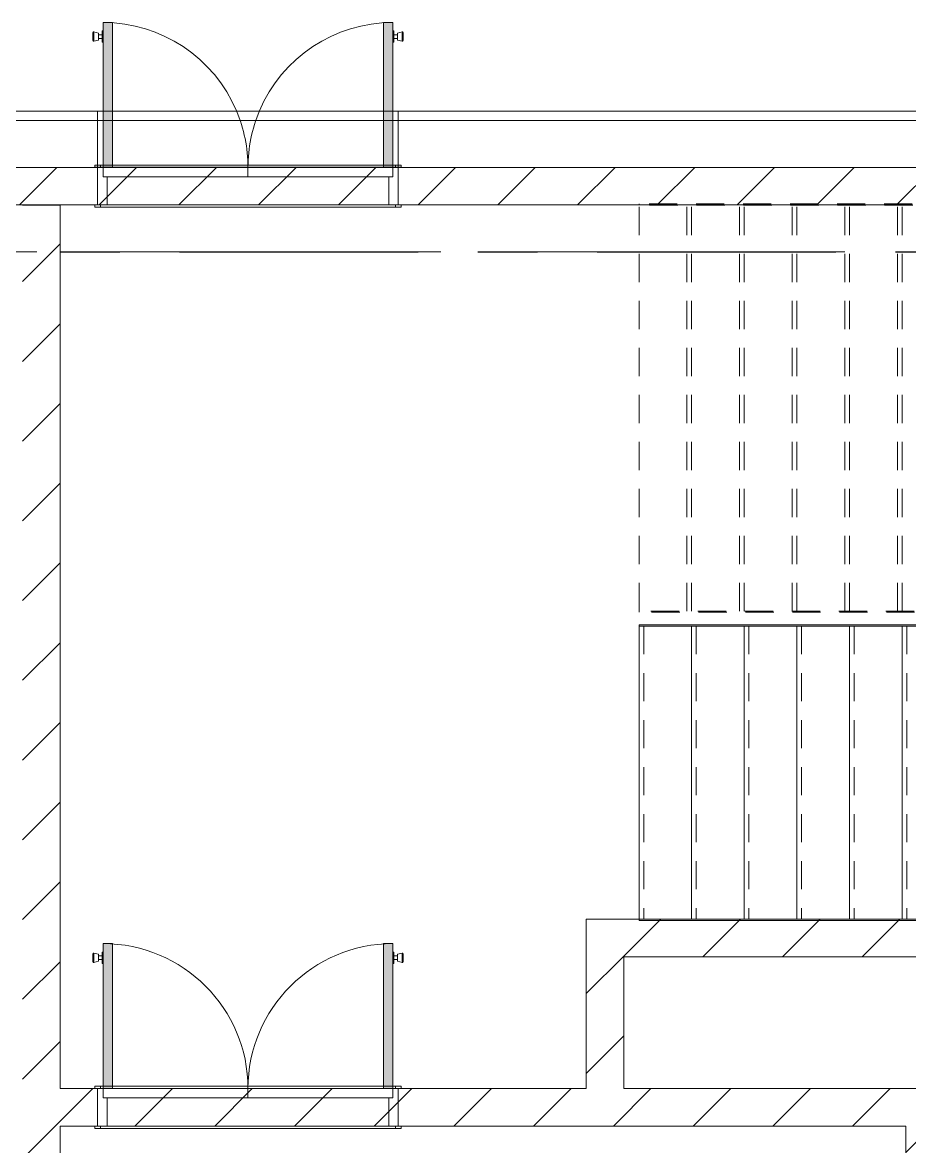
# Model space of a CAD drawing. Header units: millimetres. Extents: x -4000 to 187956, y -58990 to 162485.
# Drawn here: x 78350 to 83070, y 135691 to 141671 of the extents above; entities that cross this region are included whole.
import ezdxf

# ---------------------------------------------------------------- set-up
doc = ezdxf.new("R2010")
doc.units = ezdxf.units.MM
for name, pattern in [('Dash', [600, 300, -300]), ('Dash_2_', [635, 317.5, -317.5]), ('Grid Line', [2222.5, 1270, -317.5, 317.5, -317.5]), ('Grid Line 12_5mm', [2150, 1250, -300, 300, -300]), ('Overhead 1_5mm', [250, 150, -100])]:
    doc.linetypes.add(name, pattern=pattern)
for name, color, linetype, lineweight in [('A-DETL-GENF', 92, 'Continuous', 9), ('A-DOOR', 31, 'Continuous', 13), ('A-DOOR-FRAM', 31, 'Continuous', 13), ('A-DOOR-HDLN', 31, 'Dash_2_', 13), ('A-WALL', 113, 'Continuous', 13), ('A-WALL-PATT', 111, 'Continuous', 13), ('S-GRID', 1, 'Continuous', 30), ('S-STRS', 31, 'Continuous', 9), ('S-STRS-MBND', 31, 'Continuous', 9)]:
    doc.layers.add(name, color=color, linetype=linetype, lineweight=lineweight)
pattern_1 = [(45, (0, 0), (-212.13203, 212.13203), [])]

# ---------------------------------------------------------------- blocks, each defined once
blk = doc.blocks.new('dcc5a - 1600X2200-V721-FFS - TANG 1')
at = {"layer": 'A-DOOR', "lineweight": 15, "transparency": 33554534}
for points in [[(-313.2, 154.2), (-313.2, 924.7), (-363.2, 924.7), (-363.2, 154.2)], [(1177.8, 154.2), (1177.8, 924.7), (1127.8, 924.7), (1127.8, 154.2)]]:
    blk.add_hatch(color=256, dxfattribs=at).paths.add_polyline_path(points)
at = {"layer": 'A-DETL-GENF', "color": 250}
for p, q in [((-416.4, 874.7), (-418.2, 870.2)), ((-418.2, 870.2), (-418.2, 829.2)), ((-418.2, 829.2), (-418.2, 870.2)), ((-412.9, 874.7), (-416.4, 874.7)), ((-416.4, 874.7), (-416.4, 824.7)), ((-416.4, 824.7), (-416.4, 874.7)), ((-388.2, 868.3), (-412.9, 874.7)), ((-412.9, 874.7), (-412.9, 824.7)), ((-412.9, 824.7), (-412.9, 874.7)), ((-388.2, 868.3), (-388.2, 831.1)), ((-388.2, 831.1), (-388.2, 868.3)), ((-369.2, 859.7), (-388.2, 859.7)), ((-388.2, 859.7), (-388.2, 839.7)), ((-388.2, 839.7), (-388.2, 859.7)), ((-388.2, 839.7), (-369.2, 839.7)), ((-363.2, 879.7), (-369.2, 879.7)), ((-369.2, 879.7), (-369.2, 819.7)), ((-369.2, 819.7), (-369.2, 879.7)), ((-369.2, 839.7), (-369.2, 859.7)), ((-369.2, 859.7), (-369.2, 839.7)), ((-363.2, 879.7), (-363.2, 819.7)), ((-363.2, 819.7), (-363.2, 879.7)), ((1177.8, 879.7), (1177.8, 819.7)), ((1177.8, 819.7), (1177.8, 879.7)), ((1177.8, 879.7), (1183.8, 879.7)), ((1183.8, 879.7), (1183.8, 819.7)), ((1183.8, 819.7), (1183.8, 879.7)), ((1183.8, 839.7), (1183.8, 859.7)), ((1183.8, 859.7), (1183.8, 839.7)), ((1183.8, 859.7), (1202.8, 859.7)), ((1202.8, 839.7), (1183.8, 839.7)), ((1202.8, 868.3), (1227.5, 874.7)), ((1202.8, 868.3), (1202.8, 831.1)), ((1202.8, 831.1), (1202.8, 868.3)), ((1202.8, 859.7), (1202.8, 839.7)), ((1202.8, 839.7), (1202.8, 859.7)), ((1227.5, 874.7), (1231, 874.7)), ((1227.5, 874.7), (1227.5, 824.7)), ((1227.5, 824.7), (1227.5, 874.7)), ((1231, 874.7), (1232.8, 870.2)), ((1231, 874.7), (1231, 824.7)), ((1231, 824.7), (1231, 874.7)), ((1232.8, 870.2), (1232.8, 829.2)), ((1232.8, 829.2), (1232.8, 870.2)), ((-418.2, 829.2), (-416.4, 824.7)), ((-416.4, 824.7), (-412.9, 824.7)), ((-412.9, 824.7), (-388.2, 831.1)), ((-369.2, 819.7), (-363.2, 819.7)), ((1183.8, 819.7), (1177.8, 819.7)), ((1227.5, 824.7), (1202.8, 831.1)), ((1231, 824.7), (1227.5, 824.7)), ((1232.8, 829.2), (1231, 824.7))]:
    blk.add_line(p, q, dxfattribs=at)
at = {"layer": 'A-DOOR', "color": 5, "lineweight": 15}
for p, q in [((-363.2, 924.7), (-363.2, 453.7)), ((-313.2, 924.7), (-363.2, 924.7)), ((-363.2, 924.7), (-363.2, 453.7)), ((-313.2, 924.7), (-363.2, 924.7)), ((-313.2, 453.7), (-313.2, 924.7)), ((-313.2, 453.7), (-313.2, 924.7)), ((1127.8, 924.7), (1127.8, 453.7)), ((1177.8, 924.7), (1127.8, 924.7)), ((1127.8, 924.7), (1177.8, 924.7)), ((1127.8, 453.7), (1127.8, 924.7)), ((1177.8, 453.7), (1177.8, 924.7)), ((1177.8, 924.7), (1177.8, 453.7)), ((-407.7, -57.8), (-407.7, -45.8)), ((1222.3, -57.8), (-407.7, -57.8)), ((1222.3, -45.8), (1222.3, -57.8))]:
    blk.add_line(p, q, dxfattribs=at)
at = {"layer": 'A-DOOR', "color": 171, "lineweight": 15}
for p, q in [((-363.2, 453.7), (-363.2, 154.2)), ((-363.2, 453.7), (-363.2, 154.2)), ((-313.2, 154.2), (-313.2, 453.7)), ((-313.2, 154.2), (-313.2, 453.7)), ((1127.8, 453.7), (1127.8, 154.2)), ((1127.8, 154.2), (1127.8, 453.7)), ((1177.8, 154.2), (1177.8, 453.7)), ((1177.8, 453.7), (1177.8, 154.2)), ((-407.7, 154.2), (-407.7, 166.2)), ((-407.7, 166.2), (-363.2, 166.2)), ((-363.2, 154.2), (-407.7, 154.2)), ((-392.7, 153.7), (-392.7, -45.8)), ((-363.2, 166.2), (-313.2, 166.2)), ((-313.2, 154.2), (-363.2, 154.2)), ((-363.2, 154.2), (-313.2, 154.2)), ((-363.2, 154.2), (-313.2, 154.2)), ((-363.2, 154.2), (1177.8, 154.2)), ((-313.2, 166.2), (1127.8, 166.2)), ((1127.8, 154.2), (-313.2, 154.2)), ((1127.8, 166.2), (1177.8, 166.2)), ((1177.8, 154.2), (1127.8, 154.2)), ((1127.8, 154.2), (1177.8, 154.2)), ((1127.8, 154.2), (1177.8, 154.2)), ((1127.8, 154.2), (1177.8, 154.2)), ((1177.8, 166.2), (1222.3, 166.2)), ((1222.3, 154.2), (1177.8, 154.2)), ((1207.3, -45.8), (1207.3, 153.7)), ((1222.3, 166.2), (1222.3, 154.2)), ((-407.7, -57.8), (-407.7, -45.8)), ((-407.7, -45.8), (1222.3, -45.8)), ((-377.7, -57.8), (-407.7, -57.8)), ((-392.7, -45.8), (1207.3, -45.8)), ((-377.7, -45.8), (-377.7, -57.8)), ((-377.7, -45.8), (-377.7, -57.8)), ((-377.7, -57.8), (1192.3, -57.8)), ((1192.3, -57.8), (1192.3, -45.8)), ((1192.3, -57.8), (1192.3, -45.8)), ((1192.3, -57.8), (1222.3, -57.8)), ((1222.3, -57.8), (1222.3, -45.8))]:
    blk.add_line(p, q, dxfattribs=at)
at = {"layer": 'A-DOOR', "color": 161, "lineweight": 15}
for p, q in [((-407.7, 154.2), (-407.7, 166.2)), ((-407.7, 166.2), (-377.7, 166.2)), ((-392.7, 154.2), (-407.7, 154.2)), ((-377.7, 166.2), (-377.7, 154.2)), ((-377.7, 166.2), (-377.7, 154.2)), ((-363.2, 166.2), (-377.7, 166.2)), ((1127.8, 166.2), (-313.2, 166.2)), ((1192.3, 166.2), (1177.8, 166.2)), ((1222.3, 166.2), (1192.3, 166.2)), ((1192.3, 166.2), (1192.3, 154.2)), ((1192.3, 154.2), (1192.3, 166.2)), ((1207.3, 154.2), (1222.3, 154.2)), ((1222.3, 166.2), (1222.3, 154.2)), ((-407.7, -45.8), (-392.7, -45.8)), ((1222.3, -45.8), (1207.3, -45.8))]:
    blk.add_line(p, q, dxfattribs=at)
at = {"layer": 'A-DOOR', "color": 151, "lineweight": 15}
for p, q in [((-377.7, 154.2), (-392.7, 154.2)), ((-377.7, 154.2), (-363.2, 154.2)), ((-313.2, 166.2), (-363.2, 166.2)), ((-363.2, 154.2), (-313.2, 154.2)), ((-313.2, 154.2), (1127.8, 154.2)), ((1177.8, 166.2), (1127.8, 166.2)), ((1127.8, 154.2), (1177.8, 154.2)), ((1177.8, 154.2), (1192.3, 154.2)), ((1192.3, 154.2), (1207.3, 154.2)), ((-392.7, -45.8), (-377.7, -45.8)), ((1192.3, -45.8), (-377.7, -45.8)), ((1207.3, -45.8), (1192.3, -45.8))]:
    blk.add_line(p, q, dxfattribs=at)
at = {"layer": 'A-DOOR', "color": 5, "lineweight": 15}
for centre, start, end in [((-363.2, 154.2), 22.90862, 90), ((1177.8, 154.2), 90, 157.09138)]:
    blk.add_arc(centre, 770.5, start, end, dxfattribs=at)
at = {"layer": 'A-DOOR', "color": 171, "lineweight": 15}
for centre, start, end in [((-363.2, 154.2), 0, 22.90862), ((1177.8, 154.2), 157.09138, 180)]:
    blk.add_arc(centre, 770.5, start, end, dxfattribs=at)
at = {"layer": 'A-DOOR-FRAM', "color": 71, "lineweight": 15}
for p, q in [((-392.7, 154.2), (-363.2, 154.2)), ((-363.2, 154.2), (-313.2, 154.2)), ((-313.2, 154.2), (-362.7, 154.2)), ((1127.8, 154.2), (-313.2, 154.2)), ((1127.8, 154.2), (1177.8, 154.2)), ((1177.3, 154.2), (1127.8, 154.2)), ((1207.3, 154.2), (1177.8, 154.2)), ((-342.7, -45.8), (-392.7, -45.8)), ((-342.7, -45.8), (1157.3, -45.8)), ((1157.3, -45.8), (1207.3, -45.8))]:
    blk.add_line(p, q, dxfattribs=at)
at = {"layer": 'A-DOOR-FRAM', "color": 81, "lineweight": 15}
for p, q in [((-392.7, 154.2), (-363.2, 154.2)), ((-392.7, -45.8), (-392.7, 153.7)), ((-362.7, 153.7), (-362.7, 104.2)), ((-362.7, 153.7), (-362.7, 104.2)), ((-313.2, 154.2), (1127.8, 154.2)), ((1177.3, 104.2), (1177.3, 153.7)), ((1177.3, 104.2), (1177.3, 153.7)), ((1177.8, 154.2), (1207.3, 154.2)), ((1207.3, -45.8), (1207.3, 153.7)), ((-362.7, 104.2), (-342.7, 104.2)), ((-362.7, 104.2), (1177.3, 104.2)), ((-342.7, 104.2), (-342.7, -45.8)), ((-342.7, 104.2), (-342.7, -45.8)), ((1157.3, 104.2), (-342.7, 104.2)), ((1157.3, -45.8), (1157.3, 104.2)), ((1177.3, 104.2), (1157.3, 104.2)), ((1157.3, -45.8), (1157.3, 104.2)), ((1207.3, -45.8), (-392.7, -45.8))]:
    blk.add_line(p, q, dxfattribs=at)
at = {"layer": 'A-DOOR-FRAM', "color": 91, "lineweight": 15}
for p, q in [((-392.7, -45.8), (-392.7, 153.7)), ((1207.3, 153.7), (1207.3, -45.8))]:
    blk.add_line(p, q, dxfattribs=at)
at = {"layer": 'A-DOOR-HDLN', "color": 171, "linetype": 'Dash', "lineweight": 15}
for p, q in [((1177.8, 154.2), (-363.2, 154.2)), ((-363.2, 153.7), (-363.2, 104.2)), ((407.3, 104.2), (407.3, 153.7)), ((1177.8, 104.2), (1177.8, 153.7)), ((-363.2, 104.2), (1177.8, 104.2))]:
    blk.add_line(p, q, dxfattribs=at)
blk = doc.blocks.new('dcc5a - 1600X2200-V722-FFS - TANG 1')
at = {"layer": 'A-DOOR', "lineweight": 15, "transparency": 33554534}
for points in [[(-313.2, 154.2), (-313.2, 924.7), (-363.2, 924.7), (-363.2, 154.2)], [(1177.8, 154.2), (1177.8, 924.7), (1127.8, 924.7), (1127.8, 154.2)]]:
    blk.add_hatch(color=256, dxfattribs=at).paths.add_polyline_path(points)
at = {"layer": 'A-DETL-GENF', "color": 250}
for p, q in [((-416.4, 874.7), (-418.2, 870.2)), ((-418.2, 870.2), (-418.2, 829.2)), ((-418.2, 829.2), (-418.2, 870.2)), ((-412.9, 874.7), (-416.4, 874.7)), ((-416.4, 874.7), (-416.4, 824.7)), ((-416.4, 824.7), (-416.4, 874.7)), ((-388.2, 868.3), (-412.9, 874.7)), ((-412.9, 874.7), (-412.9, 824.7)), ((-412.9, 824.7), (-412.9, 874.7)), ((-388.2, 868.3), (-388.2, 831.1)), ((-388.2, 831.1), (-388.2, 868.3)), ((-369.2, 859.7), (-388.2, 859.7)), ((-388.2, 859.7), (-388.2, 839.7)), ((-388.2, 839.7), (-388.2, 859.7)), ((-388.2, 839.7), (-369.2, 839.7)), ((-363.2, 879.7), (-369.2, 879.7)), ((-369.2, 879.7), (-369.2, 819.7)), ((-369.2, 819.7), (-369.2, 879.7)), ((-369.2, 839.7), (-369.2, 859.7)), ((-369.2, 859.7), (-369.2, 839.7)), ((-363.2, 879.7), (-363.2, 819.7)), ((-363.2, 819.7), (-363.2, 879.7)), ((1177.8, 879.7), (1177.8, 819.7)), ((1177.8, 819.7), (1177.8, 879.7)), ((1177.8, 879.7), (1183.8, 879.7)), ((1183.8, 879.7), (1183.8, 819.7)), ((1183.8, 819.7), (1183.8, 879.7)), ((1183.8, 839.7), (1183.8, 859.7)), ((1183.8, 859.7), (1183.8, 839.7)), ((1183.8, 859.7), (1202.8, 859.7)), ((1202.8, 839.7), (1183.8, 839.7)), ((1202.8, 868.3), (1227.5, 874.7)), ((1202.8, 868.3), (1202.8, 831.1)), ((1202.8, 831.1), (1202.8, 868.3)), ((1202.8, 859.7), (1202.8, 839.7)), ((1202.8, 839.7), (1202.8, 859.7)), ((1227.5, 874.7), (1231, 874.7)), ((1227.5, 874.7), (1227.5, 824.7)), ((1227.5, 824.7), (1227.5, 874.7)), ((1231, 874.7), (1232.8, 870.2)), ((1231, 874.7), (1231, 824.7)), ((1231, 824.7), (1231, 874.7)), ((1232.8, 870.2), (1232.8, 829.2)), ((1232.8, 829.2), (1232.8, 870.2)), ((-418.2, 829.2), (-416.4, 824.7)), ((-416.4, 824.7), (-412.9, 824.7)), ((-412.9, 824.7), (-388.2, 831.1)), ((-369.2, 819.7), (-363.2, 819.7)), ((1183.8, 819.7), (1177.8, 819.7)), ((1227.5, 824.7), (1202.8, 831.1)), ((1231, 824.7), (1227.5, 824.7)), ((1232.8, 829.2), (1231, 824.7))]:
    blk.add_line(p, q, dxfattribs=at)
at = {"layer": 'A-DOOR', "color": 5, "lineweight": 15}
for p, q in [((-363.2, 924.7), (-363.2, 154.2)), ((-313.2, 924.7), (-363.2, 924.7)), ((-363.2, 924.7), (-363.2, 154.2)), ((-313.2, 924.7), (-363.2, 924.7)), ((-313.2, 154.2), (-313.2, 924.7)), ((-313.2, 154.2), (-313.2, 924.7)), ((1127.8, 924.7), (1127.8, 154.2)), ((1177.8, 924.7), (1127.8, 924.7)), ((1127.8, 924.7), (1177.8, 924.7)), ((1127.8, 154.2), (1127.8, 924.7)), ((1177.8, 154.2), (1177.8, 924.7)), ((1177.8, 924.7), (1177.8, 154.2)), ((-407.7, 154.2), (-407.7, 166.2)), ((-407.7, 166.2), (-363.2, 166.2)), ((-313.2, 166.2), (1127.8, 166.2)), ((1177.8, 166.2), (1222.3, 166.2)), ((1222.3, 166.2), (1222.3, 154.2)), ((-407.7, -57.8), (-407.7, -45.8)), ((1222.3, -57.8), (-407.7, -57.8)), ((1222.3, -45.8), (1222.3, -57.8))]:
    blk.add_line(p, q, dxfattribs=at)
at = {"layer": 'A-DOOR', "color": 171, "lineweight": 15}
for p, q in [((-407.7, 154.2), (-407.7, 166.2)), ((-407.7, 166.2), (-377.7, 166.2)), ((-363.2, 154.2), (-407.7, 154.2)), ((-392.7, 154.2), (-392.7, -45.8)), ((-377.7, 166.2), (-377.7, 154.2)), ((-377.7, 166.2), (-377.7, 154.2)), ((-363.2, 166.2), (-377.7, 166.2)), ((-313.2, 154.2), (-363.2, 154.2)), ((-363.2, 154.2), (-313.2, 154.2)), ((-363.2, 154.2), (-313.2, 154.2)), ((-363.2, 154.2), (1177.8, 154.2)), ((1127.8, 166.2), (-313.2, 166.2)), ((1127.8, 154.2), (-313.2, 154.2)), ((1177.8, 154.2), (1127.8, 154.2)), ((1127.8, 154.2), (1177.8, 154.2)), ((1127.8, 154.2), (1177.8, 154.2)), ((1127.8, 154.2), (1177.8, 154.2)), ((1192.3, 166.2), (1177.8, 166.2)), ((1222.3, 154.2), (1177.8, 154.2)), ((1222.3, 166.2), (1192.3, 166.2)), ((1192.3, 166.2), (1192.3, 154.2)), ((1192.3, 154.2), (1192.3, 166.2)), ((1207.3, -45.8), (1207.3, 154.2)), ((1222.3, 166.2), (1222.3, 154.2)), ((-407.7, -57.8), (-407.7, -45.8)), ((-407.7, -45.8), (1222.3, -45.8)), ((-377.7, -57.8), (-407.7, -57.8)), ((-392.7, -45.8), (1207.3, -45.8)), ((-377.7, -45.8), (-377.7, -57.8)), ((-377.7, -45.8), (-377.7, -57.8)), ((-377.7, -57.8), (1192.3, -57.8)), ((1192.3, -57.8), (1192.3, -45.8)), ((1192.3, -57.8), (1192.3, -45.8)), ((1192.3, -57.8), (1222.3, -57.8)), ((1222.3, -57.8), (1222.3, -45.8))]:
    blk.add_line(p, q, dxfattribs=at)
at = {"layer": 'A-DOOR', "color": 161, "lineweight": 15}
for p, q in [((-392.7, 154.2), (-407.7, 154.2)), ((-313.2, 166.2), (-363.2, 166.2)), ((1177.8, 166.2), (1127.8, 166.2)), ((1207.3, 154.2), (1222.3, 154.2)), ((-407.7, -45.8), (-392.7, -45.8)), ((1222.3, -45.8), (1207.3, -45.8))]:
    blk.add_line(p, q, dxfattribs=at)
at = {"layer": 'A-DOOR', "color": 151, "lineweight": 15}
for p, q in [((-377.7, 154.2), (-392.7, 154.2)), ((-377.7, 154.2), (-363.2, 154.2)), ((-363.2, 154.2), (-313.2, 154.2)), ((-313.2, 154.2), (1127.8, 154.2)), ((1127.8, 154.2), (1177.8, 154.2)), ((1177.8, 154.2), (1192.3, 154.2)), ((1192.3, 154.2), (1207.3, 154.2)), ((-392.7, -45.8), (-377.7, -45.8)), ((1192.3, -45.8), (-377.7, -45.8)), ((1207.3, -45.8), (1192.3, -45.8))]:
    blk.add_line(p, q, dxfattribs=at)
at = {"layer": 'A-DOOR', "color": 173, "lineweight": 15}
for p, q in [((-363.2, 166.2), (-313.2, 166.2)), ((1127.8, 166.2), (1177.8, 166.2))]:
    blk.add_line(p, q, dxfattribs=at)
at = {"layer": 'A-DOOR', "color": 5, "lineweight": 15}
for centre, start, end in [((-363.2, 154.2), 0, 90), ((1177.8, 154.2), 90, 180)]:
    blk.add_arc(centre, 770.5, start, end, dxfattribs=at)
at = {"layer": 'A-DOOR-FRAM', "color": 81, "lineweight": 15}
for p, q in [((-392.7, -45.8), (-392.7, 154.2)), ((-392.7, 154.2), (-363.2, 154.2)), ((-362.7, 154.2), (-362.7, 104.2)), ((-362.7, 154.2), (-362.7, 104.2)), ((-313.2, 154.2), (1127.8, 154.2)), ((1177.3, 104.2), (1177.3, 154.2)), ((1177.3, 104.2), (1177.3, 154.2)), ((1177.8, 154.2), (1207.3, 154.2)), ((1207.3, -45.8), (1207.3, 154.2)), ((-362.7, 104.2), (-342.7, 104.2)), ((-362.7, 104.2), (1177.3, 104.2)), ((-342.7, 104.2), (-342.7, -45.8)), ((-342.7, 104.2), (-342.7, -45.8)), ((1157.3, 104.2), (-342.7, 104.2)), ((1157.3, -45.8), (1157.3, 104.2)), ((1177.3, 104.2), (1157.3, 104.2)), ((1157.3, -45.8), (1157.3, 104.2)), ((1207.3, -45.8), (-392.7, -45.8))]:
    blk.add_line(p, q, dxfattribs=at)
at = {"layer": 'A-DOOR-FRAM', "color": 71, "lineweight": 15}
for p, q in [((-392.7, 154.2), (-363.2, 154.2)), ((-363.2, 154.2), (-313.2, 154.2)), ((-313.2, 154.2), (-362.7, 154.2)), ((1127.8, 154.2), (-313.2, 154.2)), ((1127.8, 154.2), (1177.8, 154.2)), ((1177.3, 154.2), (1127.8, 154.2)), ((1207.3, 154.2), (1177.8, 154.2)), ((-342.7, -45.8), (-392.7, -45.8)), ((-342.7, -45.8), (1157.3, -45.8)), ((1157.3, -45.8), (1207.3, -45.8))]:
    blk.add_line(p, q, dxfattribs=at)
at = {"layer": 'A-DOOR-FRAM', "color": 91, "lineweight": 15}
for p, q in [((-392.7, -45.8), (-392.7, 154.2)), ((1207.3, 154.2), (1207.3, -45.8))]:
    blk.add_line(p, q, dxfattribs=at)
at = {"layer": 'A-DOOR-HDLN', "color": 171, "linetype": 'Dash', "lineweight": 15}
for p, q in [((-363.2, 154.2), (-363.2, 104.2)), ((1177.8, 154.2), (-363.2, 154.2)), ((407.3, 104.2), (407.3, 154.2)), ((1177.8, 104.2), (1177.8, 154.2)), ((-363.2, 104.2), (1177.8, 104.2))]:
    blk.add_line(p, q, dxfattribs=at)
blk = doc.blocks.new('CMF2_NHAXUONG_A_rvt-1-FFS - TANG 1')
at = {"layer": 'A-WALL-PATT', "lineweight": 9}
h = blk.add_hatch(dxfattribs=at)
h.set_pattern_fill('FP_12', color=250, style=0, pattern_type=2)
h.set_pattern_definition(pattern_1)
h.paths.add_polyline_path([(67549.8, 140700.5), (98249.8, 140700.5), (98249.8, 140900), (67549.8, 140900)])
h = blk.add_hatch(dxfattribs=at)
h.set_pattern_fill('FP_12', color=250, style=0, pattern_type=2)
h.set_pattern_definition(pattern_1)
h.paths.add_polyline_path([(78550, 132202.1), (78550, 140699.6), (78350, 140699.6), (78350, 132202.1)])
h = blk.add_hatch(dxfattribs=at)
h.set_pattern_fill('FP_12', color=250, style=0, pattern_type=2)
h.set_pattern_definition(pattern_1)
h.paths.add_polyline_path([(81350, 135999.8), (81550, 135999.8), (81550, 136900), (81350, 136900), (81350, 136244.3)])
h = blk.add_hatch(dxfattribs=at)
h.set_pattern_fill('FP_12', color=250, style=0, pattern_type=2)
h.set_pattern_definition(pattern_1)
h.paths.add_polyline_path([(81550, 136700), (88150, 136700), (88150, 136900), (81550, 136900)])
h = blk.add_hatch(dxfattribs=at)
h.set_pattern_fill('FP_12', color=250, style=0, pattern_type=2)
h.set_pattern_definition(pattern_1)
h.paths.add_polyline_path([(83319.8, 135799.8), (88350, 135799.8), (88350, 135999.8), (78550, 135999.8), (78550, 135799.8), (83250, 135799.8)])
h = blk.add_hatch(dxfattribs=at)
h.set_pattern_fill('FP_12', color=250, style=0, pattern_type=2)
h.set_pattern_definition(pattern_1)
h.paths.add_polyline_path([(83050, 132202.1), (83250, 132202.1), (83250, 135799.8), (83050, 135799.8), (83050, 132740.2)])
at = {"layer": 'A-WALL', "color": 50, "lineweight": 15}
for p, q in [((98749.6, 141200), (66999.6, 141200)), ((98749.6, 141150), (66999.6, 141150)), ((67549.8, 140900), (98249.8, 140900)), ((98249.8, 140900), (67549.8, 140900)), ((67749.8, 140700.5), (83086.4, 140700.5)), ((78550, 140699.6), (78350, 140699.6)), ((78550, 135999.8), (78550, 140699.6)), ((81550, 136900), (81350, 136900)), ((81350, 136900), (81350, 135999.8)), ((88150, 136900), (81550, 136900)), ((81550, 135999.8), (81550, 136700)), ((81550, 136700), (88150, 136700)), ((81350, 135999.8), (78550, 135999.8)), ((88150, 135999.8), (81550, 135999.8)), ((78550, 134322.1), (78550, 135799.8)), ((78550, 135799.8), (83050, 135799.8)), ((83050, 135799.8), (83050, 134322.1))]:
    blk.add_line(p, q, dxfattribs=at)
at = {"layer": 'A-WALL', "color": 35, "lineweight": 15}
for p, q in [((78749.8, 141200), (66999.6, 141200)), ((78749.8, 141200), (78749.8, 140912.5)), ((78749.8, 141200), (78749.8, 140912.5)), ((78779.3, 141200), (78749.8, 141200)), ((80270.3, 141200), (78829.3, 141200)), ((80349.8, 141200), (80320.3, 141200)), ((80349.8, 140912.5), (80349.8, 141200)), ((80349.8, 140912.5), (80349.8, 141200)), ((98749.6, 141200), (80349.8, 141200)), ((78749.8, 140900), (78749.8, 140700.5)), ((80349.8, 140700.5), (80349.8, 140900)), ((67749.8, 140700.5), (78734.8, 140700.5)), ((78350, 140699.6), (78550, 140699.6)), ((78550, 135999.8), (78550, 140699.6)), ((80364.8, 140700.5), (83086.4, 140700.5)), ((81350, 136900), (81550, 136900)), ((81350, 136900), (81350, 135999.8)), ((81630.4, 136900), (81550, 136900)), ((81550, 135999.8), (81550, 136700)), ((81550, 136700), (88150, 136700)), ((78734.8, 135999.8), (78550, 135999.8)), ((78749.8, 135999.8), (78749.8, 135799.8)), ((80349.8, 135799.8), (80349.8, 135999.8)), ((81350, 135999.8), (80364.8, 135999.8)), ((88150, 135999.8), (81550, 135999.8)), ((78550, 134322.1), (78550, 135799.8)), ((78550, 135799.8), (78734.8, 135799.8)), ((80364.8, 135799.8), (83050, 135799.8)), ((83050, 135799.8), (83050, 134322.1))]:
    blk.add_line(p, q, dxfattribs=at)
at = {"layer": 'A-WALL', "color": 43, "lineweight": 15}
for p, q in [((78829.3, 141200), (78779.3, 141200)), ((80320.3, 141200), (80270.3, 141200))]:
    blk.add_line(p, q, dxfattribs=at)
at = {"layer": 'A-WALL', "color": 53, "lineweight": 15}
for p, q in [((78749.8, 140912.5), (78749.8, 140900.5)), ((78749.8, 140912.5), (78749.8, 140900.5)), ((78749.8, 140900), (78749.8, 140700.5)), ((80349.8, 140900.5), (80349.8, 140912.5)), ((80349.8, 140900.5), (80349.8, 140912.5)), ((80349.8, 140700.5), (80349.8, 140900)), ((78734.8, 140700.5), (78749.8, 140700.5)), ((78749.8, 140700.5), (80349.8, 140700.5)), ((80349.8, 140700.5), (80364.8, 140700.5)), ((78749.8, 135999.8), (78734.8, 135999.8)), ((78749.8, 135999.8), (78749.8, 135799.8)), ((78779.3, 135999.8), (78749.8, 135999.8)), ((80270.3, 135999.8), (78829.3, 135999.8)), ((80349.8, 135999.8), (80320.3, 135999.8)), ((80349.8, 135799.8), (80349.8, 135999.8)), ((80364.8, 135999.8), (80349.8, 135999.8)), ((78734.8, 135799.8), (78749.8, 135799.8)), ((78749.8, 135799.8), (80349.8, 135799.8)), ((80349.8, 135799.8), (80364.8, 135799.8))]:
    blk.add_line(p, q, dxfattribs=at)
at = {"layer": 'A-WALL', "color": 71, "lineweight": 15}
for p, q in [((87450.4, 136900), (81630.4, 136900)), ((78829.3, 135999.8), (78779.3, 135999.8)), ((80320.3, 135999.8), (80270.3, 135999.8))]:
    blk.add_line(p, q, dxfattribs=at)
at = {"layer": 'S-GRID', "linetype": 'Grid Line 12_5mm', "lineweight": 9}
blk.add_line((-824.3, 140450), (183641.1, 140450), dxfattribs=at)
at = {"layer": 'S-STRS', "color": 250}
for p, q in [((81630.4, 138465.6), (81630.4, 138459.6)), ((81630.4, 138465.6), (85544.4, 138465.6)), ((81630.4, 138459.6), (81910.4, 138459.6)), ((81630.4, 138459.6), (81630.4, 136900)), ((81910.4, 138459.6), (82190.4, 138459.6)), ((81910.4, 138459.6), (81910.4, 136900)), ((82190.4, 138459.6), (82470.4, 138459.6)), ((82190.4, 138459.6), (82190.4, 136900)), ((82470.4, 138459.6), (82750.4, 138459.6)), ((82470.4, 138459.6), (82470.4, 136900)), ((82750.4, 138459.6), (83030.4, 138459.6)), ((82750.4, 138459.6), (82750.4, 136900)), ((83030.4, 138459.6), (83310.4, 138459.6)), ((83030.4, 138459.6), (83030.4, 136900))]:
    blk.add_line(p, q, dxfattribs=at)
at = {"layer": 'S-STRS', "color": 250, "linetype": 'Overhead 1_5mm'}
for p, q in [((81655.4, 138459.6), (81655.4, 136900)), ((81935.4, 138459.6), (81935.4, 136900)), ((82215.4, 138459.6), (82215.4, 136900)), ((82495.4, 138459.6), (82495.4, 136900)), ((82775.4, 138459.6), (82775.4, 136900)), ((83055.4, 138459.6), (83055.4, 136900))]:
    blk.add_line(p, q, dxfattribs=at)
at = {"layer": 'S-STRS', "color": 252}
for p, q in [((81630.4, 136900), (81630.4, 136894)), ((81630.4, 136900), (81910.4, 136900)), ((81630.4, 136894), (85530.3, 136894)), ((81910.4, 136900), (82190.4, 136900)), ((82190.4, 136900), (82470.4, 136900)), ((82470.4, 136900), (82750.4, 136900)), ((82750.4, 136900), (83030.4, 136900)), ((83030.4, 136900), (83310.4, 136900))]:
    blk.add_line(p, q, dxfattribs=at)
at = {"layer": 'S-STRS-MBND', "color": 250, "linetype": 'Overhead 1_5mm'}
for p, q in [((81630.4, 140705.6), (81630.4, 140699.6)), ((83084, 140705.6), (81630.4, 140705.6)), ((83086.8, 140699.6), (81630.4, 140699.6)), ((81630.4, 138539.6), (81630.4, 140699.6)), ((81885.4, 138539.6), (81885.4, 140699.6)), ((81910.4, 138539.6), (81910.4, 140699.6)), ((82165.4, 138539.6), (82165.4, 140699.6)), ((82190.4, 138539.6), (82190.4, 140699.6)), ((82445.4, 138539.6), (82445.4, 140699.6)), ((82470.4, 138539.6), (82470.4, 140699.6)), ((82725.4, 138539.6), (82725.4, 140699.6)), ((82750.4, 138539.6), (82750.4, 140699.6)), ((83005.4, 138539.6), (83005.4, 140699.6)), ((83030.4, 138539.6), (83030.4, 140699.6)), ((81630.4, 138539.6), (81630.4, 138533.6)), ((84094.1, 138539.6), (81630.4, 138539.6)), ((84096.9, 138533.6), (81630.4, 138533.6))]:
    blk.add_line(p, q, dxfattribs=at)
at = {"layer": 'A-DOOR', "color": 250, "lineweight": 9}
for name, p in [('dcc5a - 1600X2200-V721-FFS - TANG 1', (79142.5, 140746.3)), ('dcc5a - 1600X2200-V722-FFS - TANG 1', (79142.5, 135845.6))]:
    blk.add_blockref(name, p, dxfattribs=at)

msp = doc.modelspace()

# ---------------------------------------------------------------- block references
at = {"lineweight": 5}
msp.add_blockref('CMF2_NHAXUONG_A_rvt-1-FFS - TANG 1', (0, 0), dxfattribs=at)

# ---------------------------------------------------------------- next in the draw order: linework, layer by layer
at = {"layer": 'S-GRID', "linetype": 'Grid Line'}
msp.add_line((-824.3, 140450), (183641.1, 140450), dxfattribs=at)

doc.saveas('drawing.dxf')
